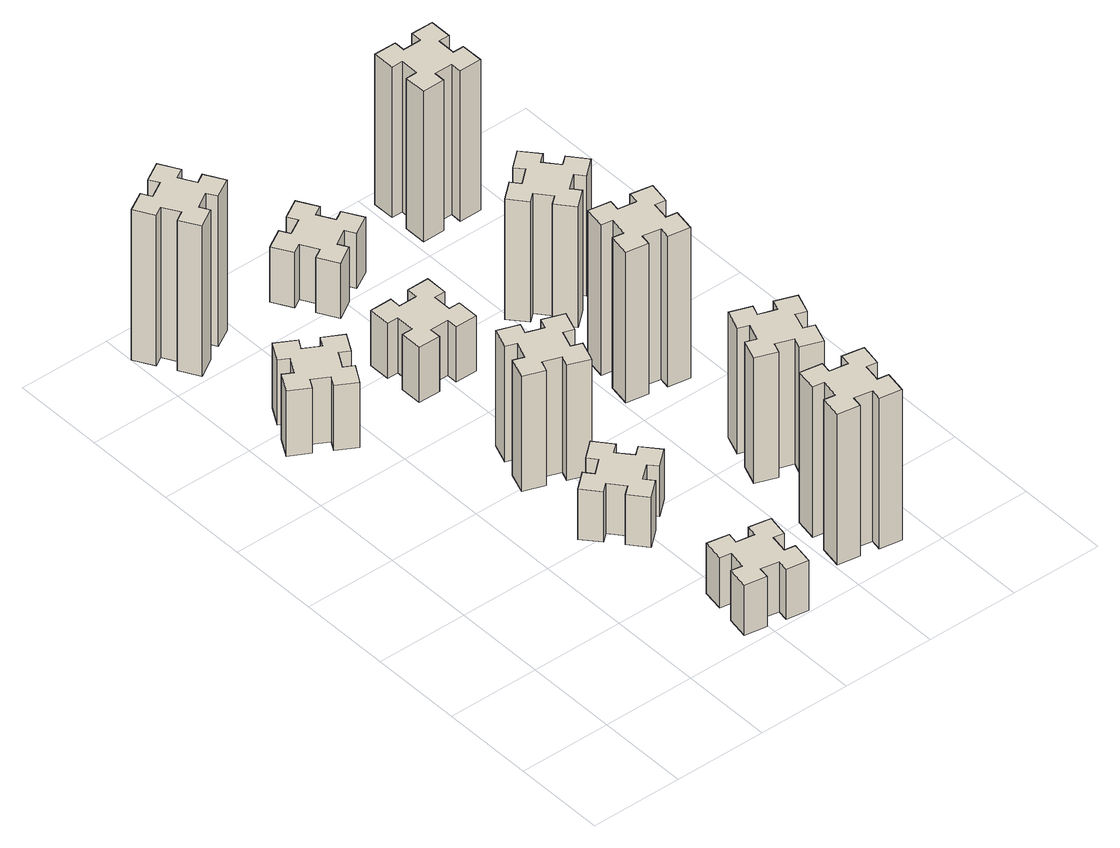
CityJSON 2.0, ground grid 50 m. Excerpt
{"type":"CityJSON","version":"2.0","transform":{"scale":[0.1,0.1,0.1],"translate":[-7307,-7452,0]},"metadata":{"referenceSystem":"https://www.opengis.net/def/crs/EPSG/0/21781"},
"CityObjects":{
"building1":{"type":"Building","attributes":{"class":"1000","function":"1000","usage":"1000","yearOfConstruction":2016,"roofType":"1000","measuredHeight":39,"storeysAboveGround":30,"storeysBelowGround":0},"geometry":[{"type":"Solid","lod":"1","boundaries":[[[[0,1,2,3,4,5,6,7,8,9,10,11,12,13,14,15,16,17,18,19]],[[17,16,20,21]],[[16,15,22,20]],[[15,14,23,22]],[[14,13,24,23]],[[13,12,25,24]],[[12,11,26,25]],[[11,10,27,26]],[[10,9,28,27]],[[9,8,29,28]],[[8,7,30,29]],[[7,6,31,30]],[[6,5,32,31]],[[5,4,33,32]],[[4,3,34,33]],[[3,2,35,34]],[[2,1,36,35]],[[1,0,37,36]],[[0,19,38,37]],[[19,18,39,38]],[[18,17,21,39]],[[24,25,26,27,28,29,30,31,32,33,34,35,36,37,38,39,21,20,22,23]]]]}]},
"building2":{"type":"Building","attributes":{"class":"1000","function":"1000","usage":"1000","yearOfConstruction":2016,"roofType":"1000","measuredHeight":30,"storeysAboveGround":30,"storeysBelowGround":0},"geometry":[{"type":"Solid","lod":"1","boundaries":[[[[40,41,42,43,44,45,46,47,48,49,50,51,52,53,54,55,56,57,58,59]],[[57,56,60,61]],[[56,55,62,60]],[[55,54,63,62]],[[54,53,64,63]],[[53,52,65,64]],[[52,51,66,65]],[[51,50,67,66]],[[50,49,68,67]],[[49,48,69,68]],[[48,47,70,69]],[[47,46,71,70]],[[46,45,72,71]],[[45,44,73,72]],[[44,43,74,73]],[[43,42,75,74]],[[42,41,76,75]],[[41,40,77,76]],[[40,59,78,77]],[[59,58,79,78]],[[58,57,61,79]],[[64,65,66,67,68,69,70,71,72,73,74,75,76,77,78,79,61,60,62,63]]]]}]},
"building3":{"type":"Building","attributes":{"class":"1000","function":"1000","usage":"1000","yearOfConstruction":2016,"roofType":"1000","measuredHeight":90,"storeysAboveGround":30,"storeysBelowGround":0},"geometry":[{"type":"Solid","lod":"1","boundaries":[[[[80,81,82,83,84,85,86,87,88,89,90,91,92,93,94,95,96,97,98,99]],[[97,96,100,101]],[[96,95,102,100]],[[95,94,103,102]],[[94,93,104,103]],[[93,92,105,104]],[[92,91,106,105]],[[91,90,107,106]],[[90,89,108,107]],[[89,88,109,108]],[[88,87,110,109]],[[87,86,111,110]],[[86,85,112,111]],[[85,84,113,112]],[[84,83,114,113]],[[83,82,115,114]],[[82,81,116,115]],[[81,80,117,116]],[[80,99,118,117]],[[99,98,119,118]],[[98,97,101,119]],[[104,105,106,107,108,109,110,111,112,113,114,115,116,117,118,119,101,100,102,103]]]]}]},
"building4":{"type":"Building","attributes":{"class":"1000","function":"1000","usage":"1000","yearOfConstruction":2016,"roofType":"1000","measuredHeight":30,"storeysAboveGround":30,"storeysBelowGround":0},"geometry":[{"type":"Solid","lod":"1","boundaries":[[[[120,121,122,123,124,125,126,127,128,129,130,131,132,133,134,135,136,137,138,139]],[[137,136,140,141]],[[136,135,142,140]],[[135,134,143,142]],[[134,133,144,143]],[[133,132,145,144]],[[132,131,146,145]],[[131,130,147,146]],[[130,129,148,147]],[[129,128,149,148]],[[128,127,150,149]],[[127,126,151,150]],[[126,125,152,151]],[[125,124,153,152]],[[124,123,154,153]],[[123,122,155,154]],[[122,121,156,155]],[[121,120,157,156]],[[120,139,158,157]],[[139,138,159,158]],[[138,137,141,159]],[[144,145,146,147,148,149,150,151,152,153,154,155,156,157,158,159,141,140,142,143]]]]}]},
"building5":{"type":"Building","attributes":{"class":"1000","function":"1000","usage":"1000","yearOfConstruction":2016,"roofType":"1000","measuredHeight":69,"storeysAboveGround":30,"storeysBelowGround":0},"geometry":[{"type":"Solid","lod":"1","boundaries":[[[[160,161,162,163,164,165,166,167,168,169,170,171,172,173,174,175,176,177,178,179]],[[177,176,180,181]],[[176,175,182,180]],[[175,174,183,182]],[[174,173,184,183]],[[173,172,185,184]],[[172,171,186,185]],[[171,170,187,186]],[[170,169,188,187]],[[169,168,189,188]],[[168,167,190,189]],[[167,166,191,190]],[[166,165,192,191]],[[165,164,193,192]],[[164,163,194,193]],[[163,162,195,194]],[[162,161,196,195]],[[161,160,197,196]],[[160,179,198,197]],[[179,178,199,198]],[[178,177,181,199]],[[184,185,186,187,188,189,190,191,192,193,194,195,196,197,198,199,181,180,182,183]]]]}]},
"building6":{"type":"Building","attributes":{"class":"1000","function":"1000","usage":"1000","yearOfConstruction":2016,"roofType":"1000","measuredHeight":33,"storeysAboveGround":30,"storeysBelowGround":0},"geometry":[{"type":"Solid","lod":"1","boundaries":[[[[200,201,202,203,204,205,206,207,208,209,210,211,212,213,214,215,216,217,218,219]],[[217,216,220,221]],[[216,215,222,220]],[[215,214,223,222]],[[214,213,224,223]],[[213,212,225,224]],[[212,211,226,225]],[[211,210,227,226]],[[210,209,228,227]],[[209,208,229,228]],[[208,207,230,229]],[[207,206,231,230]],[[206,205,232,231]],[[205,204,233,232]],[[204,203,234,233]],[[203,202,235,234]],[[202,201,236,235]],[[201,200,237,236]],[[200,219,238,237]],[[219,218,239,238]],[[218,217,221,239]],[[224,225,226,227,228,229,230,231,232,233,234,235,236,237,238,239,221,220,222,223]]]]}]},
"building7":{"type":"Building","attributes":{"class":"1000","function":"1000","usage":"1000","yearOfConstruction":2016,"roofType":"1000","measuredHeight":90,"storeysAboveGround":30,"storeysBelowGround":0},"geometry":[{"type":"Solid","lod":"1","boundaries":[[[[240,241,242,243,244,245,246,247,248,249,250,251,252,253,254,255,256,257,258,259]],[[257,256,260,261]],[[256,255,262,260]],[[255,254,263,262]],[[254,253,264,263]],[[253,252,265,264]],[[252,251,266,265]],[[251,250,267,266]],[[250,249,268,267]],[[249,248,269,268]],[[248,247,270,269]],[[247,246,271,270]],[[246,245,272,271]],[[245,244,273,272]],[[244,243,274,273]],[[243,242,275,274]],[[242,241,276,275]],[[241,240,277,276]],[[240,259,278,277]],[[259,258,279,278]],[[258,257,261,279]],[[264,265,266,267,268,269,270,271,272,273,274,275,276,277,278,279,261,260,262,263]]]]}]},
"building8":{"type":"Building","attributes":{"class":"1000","function":"1000","usage":"1000","yearOfConstruction":2016,"roofType":"1000","measuredHeight":33,"storeysAboveGround":30,"storeysBelowGround":0},"geometry":[{"type":"Solid","lod":"1","boundaries":[[[[280,281,282,283,284,285,286,287,288,289,290,291,292,293,294,295,296,297,298,299]],[[297,296,300,301]],[[296,295,302,300]],[[295,294,303,302]],[[294,293,304,303]],[[293,292,305,304]],[[292,291,306,305]],[[291,290,307,306]],[[290,289,308,307]],[[289,288,309,308]],[[288,287,310,309]],[[287,286,311,310]],[[286,285,312,311]],[[285,284,313,312]],[[284,283,314,313]],[[283,282,315,314]],[[282,281,316,315]],[[281,280,317,316]],[[280,299,318,317]],[[299,298,319,318]],[[298,297,301,319]],[[304,305,306,307,308,309,310,311,312,313,314,315,316,317,318,319,301,300,302,303]]]]}]},
"building9":{"type":"Building","attributes":{"class":"1000","function":"1000","usage":"1000","yearOfConstruction":2016,"roofType":"1000","measuredHeight":75,"storeysAboveGround":30,"storeysBelowGround":0},"geometry":[{"type":"Solid","lod":"1","boundaries":[[[[320,321,322,323,324,325,326,327,328,329,330,331,332,333,334,335,336,337,338,339]],[[337,336,340,341]],[[336,335,342,340]],[[335,334,343,342]],[[334,333,344,343]],[[333,332,345,344]],[[332,331,346,345]],[[331,330,347,346]],[[330,329,348,347]],[[329,328,349,348]],[[328,327,350,349]],[[327,326,351,350]],[[326,325,352,351]],[[325,324,353,352]],[[324,323,354,353]],[[323,322,355,354]],[[322,321,356,355]],[[321,320,357,356]],[[320,339,358,357]],[[339,338,359,358]],[[338,337,341,359]],[[344,345,346,347,348,349,350,351,352,353,354,355,356,357,358,359,341,340,342,343]]]]}]},
"building10":{"type":"Building","attributes":{"class":"1000","function":"1000","usage":"1000","yearOfConstruction":2016,"roofType":"1000","measuredHeight":90,"storeysAboveGround":30,"storeysBelowGround":0},"geometry":[{"type":"Solid","lod":"1","boundaries":[[[[360,361,362,363,364,365,366,367,368,369,370,371,372,373,374,375,376,377,378,379]],[[377,376,380,381]],[[376,375,382,380]],[[375,374,383,382]],[[374,373,384,383]],[[373,372,385,384]],[[372,371,386,385]],[[371,370,387,386]],[[370,369,388,387]],[[369,368,389,388]],[[368,367,390,389]],[[367,366,391,390]],[[366,365,392,391]],[[365,364,393,392]],[[364,363,394,393]],[[363,362,395,394]],[[362,361,396,395]],[[361,360,397,396]],[[360,379,398,397]],[[379,378,399,398]],[[378,377,381,399]],[[384,385,386,387,388,389,390,391,392,393,394,395,396,397,398,399,381,380,382,383]]]]}]},
"building11":{"type":"Building","attributes":{"class":"1000","function":"1000","usage":"1000","yearOfConstruction":2016,"roofType":"1000","measuredHeight":72,"storeysAboveGround":30,"storeysBelowGround":0},"geometry":[{"type":"Solid","lod":"1","boundaries":[[[[400,401,402,403,404,405,406,407,408,409,410,411,412,413,414,415,416,417,418,419]],[[417,416,420,421]],[[416,415,422,420]],[[415,414,423,422]],[[414,413,424,423]],[[413,412,425,424]],[[412,411,426,425]],[[411,410,427,426]],[[410,409,428,427]],[[409,408,429,428]],[[408,407,430,429]],[[407,406,431,430]],[[406,405,432,431]],[[405,404,433,432]],[[404,403,434,433]],[[403,402,435,434]],[[402,401,436,435]],[[401,400,437,436]],[[400,419,438,437]],[[419,418,439,438]],[[418,417,421,439]],[[424,425,426,427,428,429,430,431,432,433,434,435,436,437,438,439,421,420,422,423]]]]}]},
"building12":{"type":"Building","attributes":{"class":"1000","function":"1000","usage":"1000","yearOfConstruction":2016,"roofType":"1000","measuredHeight":90,"storeysAboveGround":30,"storeysBelowGround":0},"geometry":[{"type":"Solid","lod":"1","boundaries":[[[[440,441,442,443,444,445,446,447,448,449,450,451,452,453,454,455,456,457,458,459]],[[457,456,460,461]],[[456,455,462,460]],[[455,454,463,462]],[[454,453,464,463]],[[453,452,465,464]],[[452,451,466,465]],[[451,450,467,466]],[[450,449,468,467]],[[449,448,469,468]],[[448,447,470,469]],[[447,446,471,470]],[[446,445,472,471]],[[445,444,473,472]],[[444,443,474,473]],[[443,442,475,474]],[[442,441,476,475]],[[441,440,477,476]],[[440,459,478,477]],[[459,458,479,478]],[[458,457,461,479]],[[464,465,466,467,468,469,470,471,472,473,474,475,476,477,478,479,461,460,462,463]]]]}]}
},
"vertices":[
[406,2327,0],[456,2414,0],[508,2384,0],[568,2488,0],[464,2548,0],[434,2496,0],[347,2546,0],[377,2598,0],[273,2658,0],[213,2554,0],[265,2524,0],[215,2437,0],[163,2467,0],[103,2363,0],[207,2303,0],[237,2355,0],[324,2305,0],[294,2253,0],[398,2193,0],[458,2297,0],[324,2305,390],[294,2253,390],[237,2355,390],[207,2303,390],[103,2363,390],[163,2467,390],[215,2437,390],[265,2524,390],[213,2554,390],[273,2658,390],[377,2598,390],[347,2546,390],[434,2496,390],[464,2548,390],[568,2488,390],[508,2384,390],[456,2414,390],[406,2327,390],[458,2297,390],[398,2193,390],
[976,274,0],[958,175,0],[899,186,0],[878,67,0],[997,47,0],[1007,106,0],[1105,88,0],[1095,29,0],[1213,8,0],[1234,127,0],[1175,137,0],[1192,235,0],[1251,225,0],[1272,343,0],[1154,364,0],[1144,305,0],[1045,322,0],[1056,381,0],[937,402,0],[917,284,0],[1045,322,300],[1056,381,300],[1144,305,300],[1154,364,300],[1272,343,300],[1251,225,300],[1192,235,300],[1175,137,300],[1234,127,300],[1213,8,300],[1095,29,300],[1105,88,300],[1007,106,300],[997,47,300],[878,67,300],[899,186,300],[958,175,300],[976,274,300],[917,284,300],[937,402,300],
[224,3386,0],[137,3336,0],[107,3388,0],[3,3328,0],[63,3224,0],[115,3254,0],[165,3167,0],[113,3137,0],[173,3033,0],[277,3093,0],[247,3145,0],[334,3195,0],[364,3143,0],[468,3203,0],[408,3307,0],[356,3277,0],[306,3364,0],[358,3394,0],[298,3498,0],[194,3438,0],[306,3364,900],[358,3394,900],[356,3277,900],[408,3307,900],[468,3203,900],[364,3143,900],[334,3195,900],[247,3145,900],[277,3093,900],[173,3033,900],[113,3137,900],[165,3167,900],[115,3254,900],[63,3224,900],[3,3328,900],[107,3388,900],[137,3336,900],[224,3386,900],[194,3438,900],[298,3498,900],
[1008,929,0],[1084,993,0],[1123,947,0],[1215,1024,0],[1138,1116,0],[1092,1078,0],[1027,1154,0],[1073,1193,0],[996,1285,0],[904,1208,0],[943,1162,0],[866,1097,0],[828,1143,0],[736,1066,0],[813,974,0],[859,1013,0],[923,936,0],[877,898,0],[954,806,0],[1046,883,0],[923,936,300],[877,898,300],[859,1013,300],[813,974,300],[736,1066,300],[828,1143,300],[866,1097,300],[943,1162,300],[904,1208,300],[996,1285,300],[1073,1193,300],[1027,1154,300],[1092,1078,300],[1138,1116,300],[1215,1024,300],[1123,947,300],[1084,993,300],[1008,929,300],[1046,883,300],[954,806,300],
[1062,1501,0],[1096,1595,0],[1152,1574,0],[1193,1687,0],[1080,1728,0],[1060,1672,0],[966,1706,0],[987,1762,0],[874,1803,0],[833,1690,0],[889,1670,0],[855,1576,0],[799,1597,0],[757,1484,0],[870,1443,0],[891,1499,0],[985,1465,0],[964,1409,0],[1077,1367,0],[1118,1480,0],[985,1465,690],[964,1409,690],[891,1499,690],[870,1443,690],[757,1484,690],[799,1597,690],[855,1576,690],[889,1670,690],[833,1690,690],[874,1803,690],[987,1762,690],[966,1706,690],[1060,1672,690],[1080,1728,690],[1193,1687,690],[1152,1574,690],[1096,1595,690],[1062,1501,690],[1118,1480,690],[1077,1367,690],
[1085,2375,0],[1085,2475,0],[1145,2475,0],[1145,2595,0],[1025,2595,0],[1025,2535,0],[925,2535,0],[925,2595,0],[805,2595,0],[805,2475,0],[865,2475,0],[865,2375,0],[805,2375,0],[805,2255,0],[925,2255,0],[925,2315,0],[1025,2315,0],[1025,2255,0],[1145,2255,0],[1145,2375,0],[1025,2315,330],[1025,2255,330],[925,2315,330],[925,2255,330],[805,2255,330],[805,2375,330],[865,2375,330],[865,2475,330],[805,2475,330],[805,2595,330],[925,2595,330],[925,2535,330],[1025,2535,330],[1025,2595,330],[1145,2595,330],[1145,2475,330],[1085,2475,330],[1085,2375,330],[1145,2375,330],[1145,2255,330],
[1784,405,0],[1685,422,0],[1696,481,0],[1577,502,0],[1557,384,0],[1616,374,0],[1598,275,0],[1539,286,0],[1518,167,0],[1637,147,0],[1647,206,0],[1745,188,0],[1735,129,0],[1853,108,0],[1874,227,0],[1815,237,0],[1832,335,0],[1891,325,0],[1912,443,0],[1794,464,0],[1832,335,900],[1891,325,900],[1815,237,900],[1874,227,900],[1853,108,900],[1735,129,900],[1745,188,900],[1647,206,900],[1637,147,900],[1518,167,900],[1539,286,900],[1598,275,900],[1616,374,900],[1557,384,900],[1577,502,900],[1696,481,900],[1685,422,900],[1784,405,900],[1794,464,900],[1912,443,900],
[1096,3177,0],[1046,3264,0],[1098,3294,0],[1038,3398,0],[934,3338,0],[964,3286,0],[877,3236,0],[847,3288,0],[743,3228,0],[803,3124,0],[855,3154,0],[905,3067,0],[853,3037,0],[913,2933,0],[1017,2993,0],[987,3045,0],[1074,3095,0],[1104,3043,0],[1208,3103,0],[1148,3207,0],[1074,3095,330],[1104,3043,330],[987,3045,330],[1017,2993,330],[913,2933,330],[853,3037,330],[905,3067,330],[855,3154,330],[803,3124,330],[743,3228,330],[847,3288,330],[877,3236,330],[964,3286,330],[934,3338,330],[1038,3398,330],[1098,3294,330],[1046,3264,330],[1096,3177,330],[1148,3207,330],[1208,3103,330],
[1731,859,0],[1825,825,0],[1804,769,0],[1917,727,0],[1958,840,0],[1902,861,0],[1936,955,0],[1992,934,0],[2033,1047,0],[1920,1088,0],[1900,1032,0],[1806,1066,0],[1827,1122,0],[1714,1163,0],[1673,1050,0],[1729,1030,0],[1695,936,0],[1639,957,0],[1597,844,0],[1710,803,0],[1695,936,750],[1639,957,750],[1729,1030,750],[1673,1050,750],[1714,1163,750],[1827,1122,750],[1806,1066,750],[1900,1032,750],[1920,1088,750],[2033,1047,750],[1992,934,750],[1936,955,750],[1902,861,750],[1958,840,750],[1917,727,750],[1804,769,750],[1825,825,750],[1731,859,750],[1710,803,750],[1597,844,750],
[1647,1686,0],[1745,1668,0],[1735,1609,0],[1853,1588,0],[1874,1707,0],[1815,1717,0],[1832,1815,0],[1891,1805,0],[1912,1923,0],[1794,1944,0],[1784,1885,0],[1685,1902,0],[1696,1961,0],[1577,1982,0],[1557,1864,0],[1616,1854,0],[1598,1755,0],[1539,1766,0],[1518,1647,0],[1637,1627,0],[1598,1755,900],[1539,1766,900],[1616,1854,900],[1557,1864,900],[1577,1982,900],[1696,1961,900],[1685,1902,900],[1784,1885,900],[1794,1944,900],[1912,1923,900],[1891,1805,900],[1832,1815,900],[1815,1717,900],[1874,1707,900],[1853,1588,900],[1735,1609,900],[1745,1668,900],[1647,1686,900],[1637,1627,900],[1518,1647,900],
[1599,2393,0],[1663,2316,0],[1617,2278,0],[1694,2186,0],[1786,2263,0],[1748,2309,0],[1824,2373,0],[1863,2327,0],[1955,2404,0],[1878,2496,0],[1832,2458,0],[1767,2534,0],[1813,2573,0],[1736,2665,0],[1644,2588,0],[1683,2542,0],[1606,2477,0],[1568,2523,0],[1476,2446,0],[1553,2354,0],[1606,2477,720],[1568,2523,720],[1683,2542,720],[1644,2588,720],[1736,2665,720],[1813,2573,720],[1767,2534,720],[1832,2458,720],[1878,2496,720],[1955,2404,720],[1863,2327,720],[1824,2373,720],[1748,2309,720],[1786,2263,720],[1694,2186,720],[1617,2278,720],[1663,2316,720],[1599,2393,720],[1553,2354,720],[1476,2446,720],
[1665,3155,0],[1765,3155,0],[1765,3095,0],[1885,3095,0],[1885,3215,0],[1825,3215,0],[1825,3315,0],[1885,3315,0],[1885,3435,0],[1765,3435,0],[1765,3375,0],[1665,3375,0],[1665,3435,0],[1545,3435,0],[1545,3315,0],[1605,3315,0],[1605,3215,0],[1545,3215,0],[1545,3095,0],[1665,3095,0],[1605,3215,900],[1545,3215,900],[1605,3315,900],[1545,3315,900],[1545,3435,900],[1665,3435,900],[1665,3375,900],[1765,3375,900],[1765,3435,900],[1885,3435,900],[1885,3315,900],[1825,3315,900],[1825,3215,900],[1885,3215,900],[1885,3095,900],[1765,3095,900],[1765,3155,900],[1665,3155,900],[1665,3095,900],[1545,3095,900]
]}
